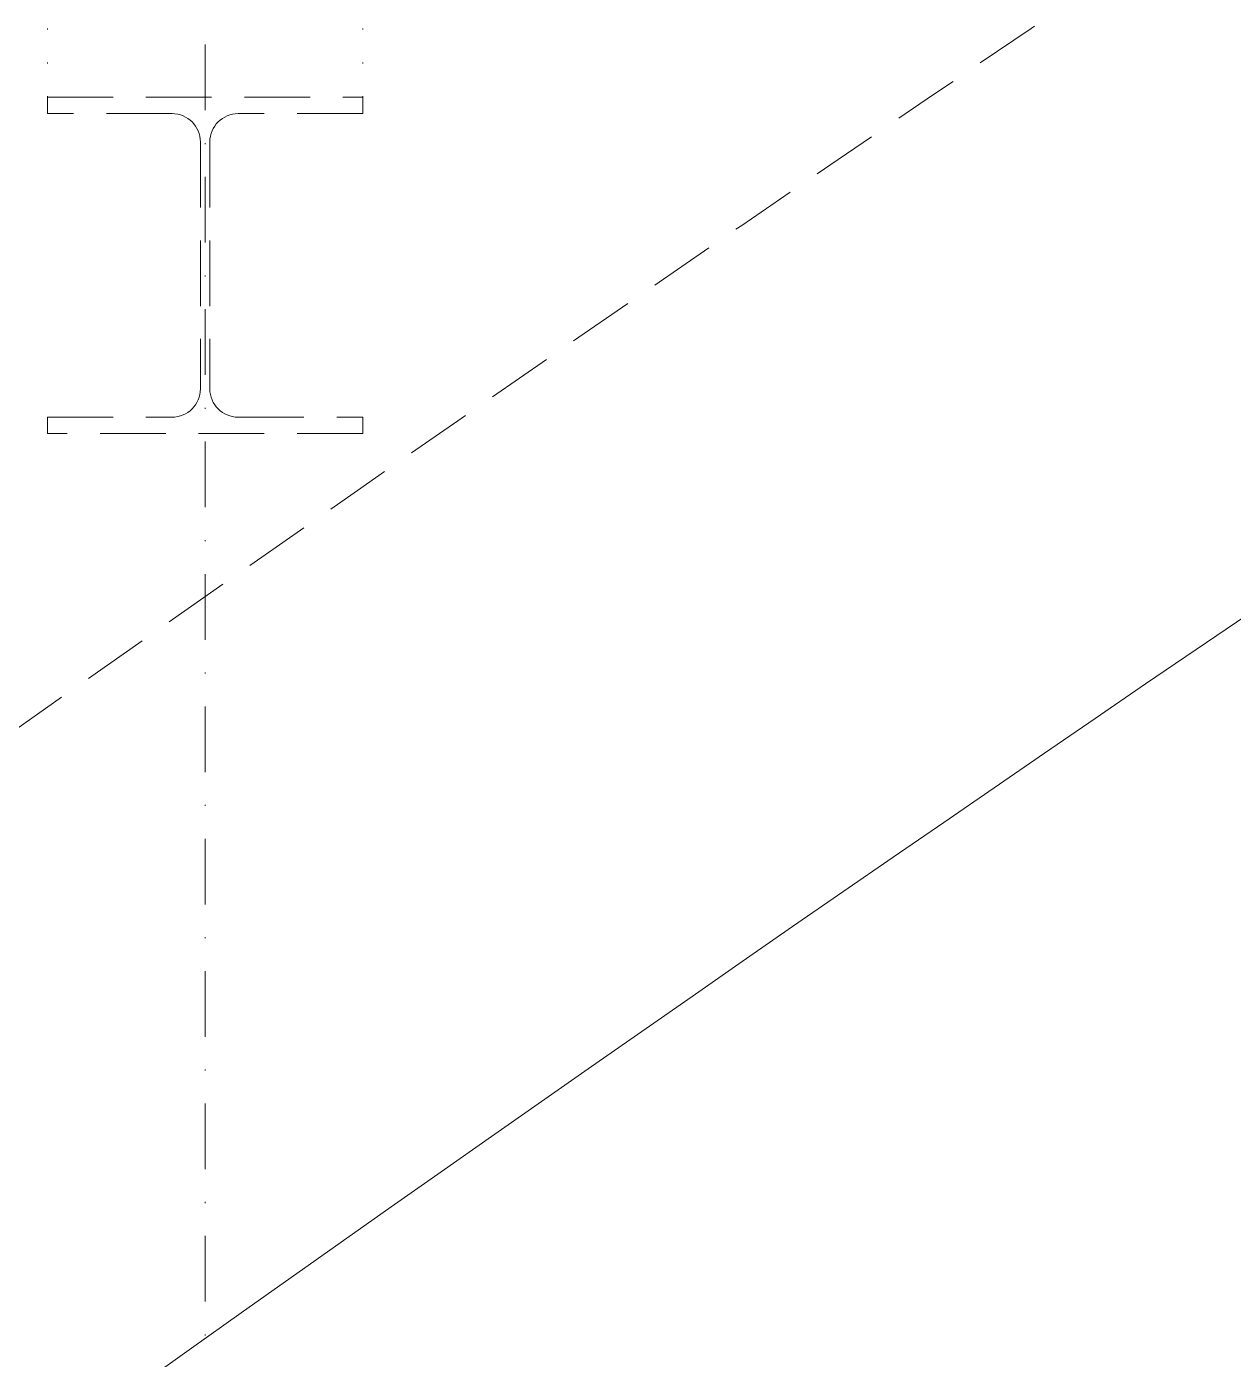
# Model space of a CAD drawing. Extents: x -1701 to 23780, y -363 to 7742.
# Drawn here: x 7150.5 to 7265.4, y 743.9 to 870.8 of the extents above; entities that cross this region are included whole.
import ezdxf

# ---------------------------------------------------------------- set-up
doc = ezdxf.new("R2010")
doc.units = 0
doc.header["$LTSCALE"] = 25
doc.header["$MEASUREMENT"] = 0
for name, pattern in [('Audi$0$DASHDOT2', [0.5, 0.25, -0.125, 0, -0.125]), ('Audi$0$DOT2', [0.125, 0, -0.125]), ('Audi$0$HIDDEN', [0.375, 0.25, -0.125])]:
    doc.linetypes.add(name, pattern=pattern)
doc.layers.get('0').update_dxf_attribs({"color": 9, "lineweight": 9})
for name, color, linetype, lineweight in [('Audi$0$06C', 8, 'Continuous', 9), ('Audi$0$06D', 8, 'Continuous', 9), ('Audi$0$11', 8, 'Continuous', 9), ('Audi$0$20', 8, 'Audi$0$DOT2', 9), ('Audi$0$24', 8, 'Audi$0$DASHDOT2', 9)]:
    doc.layers.add(name, color=color, linetype=linetype, lineweight=lineweight)

# ---------------------------------------------------------------- blocks, each defined once
blk = doc.blocks.new('Audi')
at = {"layer": 'Audi$0$06C'}
blk.add_lwpolyline([(7676.22, 1215.64), (7737.75, 1104.54, 0.030791), (7109.42, 704.15), (7109.42, 847.7)], format="xyb", dxfattribs=at)
at = {"layer": 'Audi$0$06D', "linetype": 'Audi$0$HIDDEN', "lineweight": 0}
for p, q in [((7152.5, 864.03), (7182.5, 864.03)), ((7152.5, 862.48), (7152.5, 864.03)), ((7182.5, 864.03), (7182.5, 862.48)), ((7164.35, 862.48), (7152.5, 862.48)), ((7182.5, 862.48), (7170.65, 862.48)), ((7167.05, 859.78), (7167.05, 836.28)), ((7167.95, 859.78), (7167.95, 836.28)), ((7152.5, 833.58), (7164.35, 833.58)), ((7152.5, 832.03), (7152.5, 833.58)), ((7170.65, 833.58), (7182.5, 833.58)), ((7182.5, 833.58), (7182.5, 832.03)), ((7182.5, 832.03), (7152.5, 832.03))]:
    blk.add_line(p, q, dxfattribs=at)
at = {"layer": 'Audi$0$06D'}
blk.add_lwpolyline([(7110.87, 867.48, -0.026656), (7669.43, 1217.59), (7645.2, 1261.33, 0.024327), (7129.77, 941.6, 0.024327)], format="xyb", dxfattribs=at)
at = {"layer": 'Audi$0$06D', "linetype": 'Audi$0$HIDDEN', "lineweight": 0}
for centre, start, end in [((7164.35, 859.78), 0, 90), ((7170.65, 859.78), 90, 180), ((7164.35, 836.28), 270, 0), ((7170.65, 836.28), 180, 270)]:
    blk.add_arc(centre, 2.7, start, end, dxfattribs=at)
at = {"layer": 'Audi$0$11'}
blk.add_lwpolyline([(7129.5, 946.27, -0.02439), (7646.76, 1266.77), (7674.86, 1216.03, 0.026932), (7110.87, 862.59), (7110.87, 861.37, -0.027001), (7676.22, 1215.64), (7647.15, 1268.13, 0.024402), (7129.5, 947.48)], format="xyb", dxfattribs=at)
at = {"layer": 'Audi$0$20', "linetype": 'Audi$0$HIDDEN'}
blk.add_lwpolyline([(7109.42, 775.36, -0.029077), (7709.78, 1155.04)], format="xyb", dxfattribs=at)
at = {"layer": 'Audi$0$20'}
for points in [[(7152.5, 864.03), (7152.5, 929.68)], [(7182.5, 864.03), (7182.5, 929.68)]]:
    blk.add_lwpolyline(points, dxfattribs=at)
at = {"layer": 'Audi$0$24'}
blk.add_lwpolyline([(7167.5, 195), (7167.5, 4035)], dxfattribs=at)

msp = doc.modelspace()

# ---------------------------------------------------------------- block references
at = {"color": 6}
msp.add_blockref('Audi', (0, 0), dxfattribs=at)

doc.saveas('drawing.dxf')
